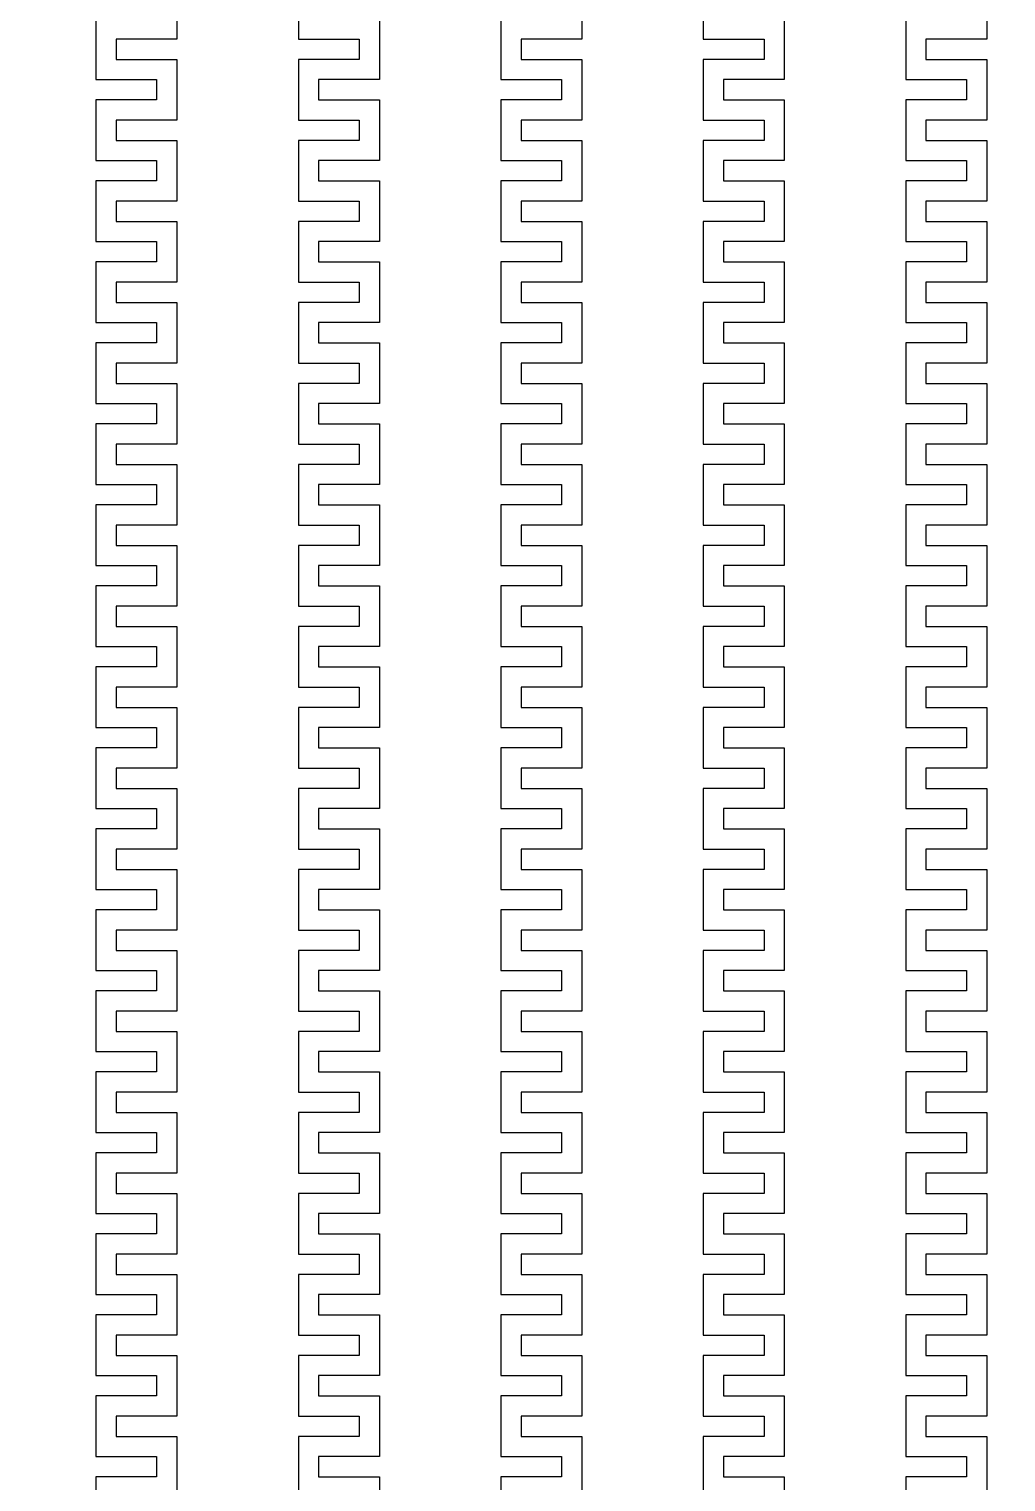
# Model space of a CAD drawing. Extents: x 4629 to 54629, y 4377 to 54377.
# Drawn here: x 23602 to 24808, y 35184 to 36977 of the extents above; entities that cross this region are included whole.
import ezdxf

# ---------------------------------------------------------------- set-up
doc = ezdxf.new("R2010")
doc.units = 13
doc.layers.add('CLEAR', color=140, linetype='Continuous')
doc.layers.add('OPAQUE', color=10, linetype='Continuous')

msp = doc.modelspace()

# ---------------------------------------------------------------- linework, layer by layer
at = {"layer": 'CLEAR'}
for p, q in [((23784.1, 37039.9), (23784.1, 36964.9)), ((23934.1, 37039.9), (23934.1, 36964.9)), ((24284.1, 37039.9), (24284.1, 36964.9)), ((24434.1, 37039.9), (24434.1, 36964.9)), ((24784.1, 37039.9), (24784.1, 36964.9)), ((23684.1, 36989.9), (23684.1, 36914.9)), ((24034.1, 36989.9), (24034.1, 36914.9)), ((24184.1, 36989.9), (24184.1, 36914.9)), ((24534.1, 36989.9), (24534.1, 36914.9)), ((24684.1, 36989.9), (24684.1, 36914.9)), ((23784.1, 36964.9), (23709.1, 36964.9)), ((23709.1, 36964.9), (23709.1, 36939.9)), ((23934.1, 36964.9), (24009.1, 36964.9)), ((24009.1, 36964.9), (24009.1, 36939.9)), ((24284.1, 36964.9), (24209.1, 36964.9)), ((24209.1, 36964.9), (24209.1, 36939.9)), ((24434.1, 36964.9), (24509.1, 36964.9)), ((24509.1, 36964.9), (24509.1, 36939.9)), ((24784.1, 36964.9), (24709.1, 36964.9)), ((24709.1, 36964.9), (24709.1, 36939.9)), ((23709.1, 36939.9), (23784.1, 36939.9)), ((23784.1, 36939.9), (23784.1, 36864.9)), ((24009.1, 36939.9), (23934.1, 36939.9)), ((23934.1, 36939.9), (23934.1, 36864.9)), ((24209.1, 36939.9), (24284.1, 36939.9)), ((24284.1, 36939.9), (24284.1, 36864.9)), ((24509.1, 36939.9), (24434.1, 36939.9)), ((24434.1, 36939.9), (24434.1, 36864.9)), ((24709.1, 36939.9), (24784.1, 36939.9)), ((24784.1, 36939.9), (24784.1, 36864.9)), ((23684.1, 36914.9), (23759.1, 36914.9)), ((23759.1, 36914.9), (23759.1, 36889.9)), ((24034.1, 36914.9), (23959.1, 36914.9)), ((23959.1, 36914.9), (23959.1, 36889.9)), ((24184.1, 36914.9), (24259.1, 36914.9)), ((24259.1, 36914.9), (24259.1, 36889.9)), ((24534.1, 36914.9), (24459.1, 36914.9)), ((24459.1, 36914.9), (24459.1, 36889.9)), ((24684.1, 36914.9), (24759.1, 36914.9)), ((24759.1, 36914.9), (24759.1, 36889.9)), ((23759.1, 36889.9), (23684.1, 36889.9)), ((23684.1, 36889.9), (23684.1, 36814.9)), ((23959.1, 36889.9), (24034.1, 36889.9)), ((24034.1, 36889.9), (24034.1, 36814.9)), ((24259.1, 36889.9), (24184.1, 36889.9)), ((24184.1, 36889.9), (24184.1, 36814.9)), ((24459.1, 36889.9), (24534.1, 36889.9)), ((24534.1, 36889.9), (24534.1, 36814.9)), ((24759.1, 36889.9), (24684.1, 36889.9)), ((24684.1, 36889.9), (24684.1, 36814.9)), ((23784.1, 36864.9), (23709.1, 36864.9)), ((23709.1, 36864.9), (23709.1, 36839.9)), ((23934.1, 36864.9), (24009.1, 36864.9)), ((24009.1, 36864.9), (24009.1, 36839.9)), ((24284.1, 36864.9), (24209.1, 36864.9)), ((24209.1, 36864.9), (24209.1, 36839.9)), ((24434.1, 36864.9), (24509.1, 36864.9)), ((24509.1, 36864.9), (24509.1, 36839.9)), ((24784.1, 36864.9), (24709.1, 36864.9)), ((24709.1, 36864.9), (24709.1, 36839.9)), ((23709.1, 36839.9), (23784.1, 36839.9)), ((23784.1, 36839.9), (23784.1, 36764.9)), ((24009.1, 36839.9), (23934.1, 36839.9)), ((23934.1, 36839.9), (23934.1, 36764.9)), ((24209.1, 36839.9), (24284.1, 36839.9)), ((24284.1, 36839.9), (24284.1, 36764.9)), ((24509.1, 36839.9), (24434.1, 36839.9)), ((24434.1, 36839.9), (24434.1, 36764.9)), ((24709.1, 36839.9), (24784.1, 36839.9)), ((24784.1, 36839.9), (24784.1, 36764.9)), ((23684.1, 36814.9), (23759.1, 36814.9)), ((23759.1, 36814.9), (23759.1, 36789.9)), ((24034.1, 36814.9), (23959.1, 36814.9)), ((23959.1, 36814.9), (23959.1, 36789.9)), ((24184.1, 36814.9), (24259.1, 36814.9)), ((24259.1, 36814.9), (24259.1, 36789.9)), ((24534.1, 36814.9), (24459.1, 36814.9)), ((24459.1, 36814.9), (24459.1, 36789.9)), ((24684.1, 36814.9), (24759.1, 36814.9)), ((24759.1, 36814.9), (24759.1, 36789.9)), ((23759.1, 36789.9), (23684.1, 36789.9)), ((23684.1, 36789.9), (23684.1, 36714.9)), ((23959.1, 36789.9), (24034.1, 36789.9)), ((24034.1, 36789.9), (24034.1, 36714.9)), ((24259.1, 36789.9), (24184.1, 36789.9)), ((24184.1, 36789.9), (24184.1, 36714.9)), ((24459.1, 36789.9), (24534.1, 36789.9)), ((24534.1, 36789.9), (24534.1, 36714.9)), ((24759.1, 36789.9), (24684.1, 36789.9)), ((24684.1, 36789.9), (24684.1, 36714.9)), ((23784.1, 36764.9), (23709.1, 36764.9)), ((23709.1, 36764.9), (23709.1, 36739.9)), ((23934.1, 36764.9), (24009.1, 36764.9)), ((24009.1, 36764.9), (24009.1, 36739.9)), ((24284.1, 36764.9), (24209.1, 36764.9)), ((24209.1, 36764.9), (24209.1, 36739.9)), ((24434.1, 36764.9), (24509.1, 36764.9)), ((24509.1, 36764.9), (24509.1, 36739.9)), ((24784.1, 36764.9), (24709.1, 36764.9)), ((24709.1, 36764.9), (24709.1, 36739.9)), ((23709.1, 36739.9), (23784.1, 36739.9)), ((23784.1, 36739.9), (23784.1, 36664.9)), ((24009.1, 36739.9), (23934.1, 36739.9)), ((23934.1, 36739.9), (23934.1, 36664.9)), ((24209.1, 36739.9), (24284.1, 36739.9)), ((24284.1, 36739.9), (24284.1, 36664.9)), ((24509.1, 36739.9), (24434.1, 36739.9)), ((24434.1, 36739.9), (24434.1, 36664.9)), ((24709.1, 36739.9), (24784.1, 36739.9)), ((24784.1, 36739.9), (24784.1, 36664.9)), ((23684.1, 36714.9), (23759.1, 36714.9)), ((23759.1, 36714.9), (23759.1, 36689.9)), ((24034.1, 36714.9), (23959.1, 36714.9)), ((23959.1, 36714.9), (23959.1, 36689.9)), ((24184.1, 36714.9), (24259.1, 36714.9)), ((24259.1, 36714.9), (24259.1, 36689.9)), ((24534.1, 36714.9), (24459.1, 36714.9)), ((24459.1, 36714.9), (24459.1, 36689.9)), ((24684.1, 36714.9), (24759.1, 36714.9)), ((24759.1, 36714.9), (24759.1, 36689.9)), ((23759.1, 36689.9), (23684.1, 36689.9)), ((23684.1, 36689.9), (23684.1, 36614.9)), ((23959.1, 36689.9), (24034.1, 36689.9)), ((24034.1, 36689.9), (24034.1, 36614.9)), ((24259.1, 36689.9), (24184.1, 36689.9)), ((24184.1, 36689.9), (24184.1, 36614.9)), ((24459.1, 36689.9), (24534.1, 36689.9)), ((24534.1, 36689.9), (24534.1, 36614.9)), ((24759.1, 36689.9), (24684.1, 36689.9)), ((24684.1, 36689.9), (24684.1, 36614.9)), ((23784.1, 36664.9), (23709.1, 36664.9)), ((23709.1, 36664.9), (23709.1, 36639.9)), ((23934.1, 36664.9), (24009.1, 36664.9)), ((24009.1, 36664.9), (24009.1, 36639.9)), ((24284.1, 36664.9), (24209.1, 36664.9)), ((24209.1, 36664.9), (24209.1, 36639.9)), ((24434.1, 36664.9), (24509.1, 36664.9)), ((24509.1, 36664.9), (24509.1, 36639.9)), ((24784.1, 36664.9), (24709.1, 36664.9)), ((24709.1, 36664.9), (24709.1, 36639.9)), ((23709.1, 36639.9), (23784.1, 36639.9)), ((23784.1, 36639.9), (23784.1, 36564.9)), ((24009.1, 36639.9), (23934.1, 36639.9)), ((23934.1, 36639.9), (23934.1, 36564.9)), ((24209.1, 36639.9), (24284.1, 36639.9)), ((24284.1, 36639.9), (24284.1, 36564.9)), ((24509.1, 36639.9), (24434.1, 36639.9)), ((24434.1, 36639.9), (24434.1, 36564.9)), ((24709.1, 36639.9), (24784.1, 36639.9)), ((24784.1, 36639.9), (24784.1, 36564.9)), ((23684.1, 36614.9), (23759.1, 36614.9)), ((23759.1, 36614.9), (23759.1, 36589.9)), ((24034.1, 36614.9), (23959.1, 36614.9)), ((23959.1, 36614.9), (23959.1, 36589.9)), ((24184.1, 36614.9), (24259.1, 36614.9)), ((24259.1, 36614.9), (24259.1, 36589.9)), ((24534.1, 36614.9), (24459.1, 36614.9)), ((24459.1, 36614.9), (24459.1, 36589.9)), ((24684.1, 36614.9), (24759.1, 36614.9)), ((24759.1, 36614.9), (24759.1, 36589.9)), ((23759.1, 36589.9), (23684.1, 36589.9)), ((23684.1, 36589.9), (23684.1, 36514.9)), ((23959.1, 36589.9), (24034.1, 36589.9)), ((24034.1, 36589.9), (24034.1, 36514.9)), ((24259.1, 36589.9), (24184.1, 36589.9)), ((24184.1, 36589.9), (24184.1, 36514.9)), ((24459.1, 36589.9), (24534.1, 36589.9)), ((24534.1, 36589.9), (24534.1, 36514.9)), ((24759.1, 36589.9), (24684.1, 36589.9)), ((24684.1, 36589.9), (24684.1, 36514.9)), ((23784.1, 36564.9), (23709.1, 36564.9)), ((23709.1, 36564.9), (23709.1, 36539.9)), ((23934.1, 36564.9), (24009.1, 36564.9)), ((24009.1, 36564.9), (24009.1, 36539.9)), ((24284.1, 36564.9), (24209.1, 36564.9)), ((24209.1, 36564.9), (24209.1, 36539.9)), ((24434.1, 36564.9), (24509.1, 36564.9)), ((24509.1, 36564.9), (24509.1, 36539.9)), ((24784.1, 36564.9), (24709.1, 36564.9)), ((24709.1, 36564.9), (24709.1, 36539.9)), ((23709.1, 36539.9), (23784.1, 36539.9)), ((23784.1, 36539.9), (23784.1, 36464.9)), ((24009.1, 36539.9), (23934.1, 36539.9)), ((23934.1, 36539.9), (23934.1, 36464.9)), ((24209.1, 36539.9), (24284.1, 36539.9)), ((24284.1, 36539.9), (24284.1, 36464.9)), ((24509.1, 36539.9), (24434.1, 36539.9)), ((24434.1, 36539.9), (24434.1, 36464.9)), ((24709.1, 36539.9), (24784.1, 36539.9)), ((24784.1, 36539.9), (24784.1, 36464.9)), ((23684.1, 36514.9), (23759.1, 36514.9)), ((23759.1, 36514.9), (23759.1, 36489.9)), ((24034.1, 36514.9), (23959.1, 36514.9)), ((23959.1, 36514.9), (23959.1, 36489.9)), ((24184.1, 36514.9), (24259.1, 36514.9)), ((24259.1, 36514.9), (24259.1, 36489.9)), ((24534.1, 36514.9), (24459.1, 36514.9)), ((24459.1, 36514.9), (24459.1, 36489.9)), ((24684.1, 36514.9), (24759.1, 36514.9)), ((24759.1, 36514.9), (24759.1, 36489.9)), ((23759.1, 36489.9), (23684.1, 36489.9)), ((23684.1, 36489.9), (23684.1, 36414.9)), ((23959.1, 36489.9), (24034.1, 36489.9)), ((24034.1, 36489.9), (24034.1, 36414.9)), ((24259.1, 36489.9), (24184.1, 36489.9)), ((24184.1, 36489.9), (24184.1, 36414.9)), ((24459.1, 36489.9), (24534.1, 36489.9)), ((24534.1, 36489.9), (24534.1, 36414.9)), ((24759.1, 36489.9), (24684.1, 36489.9)), ((24684.1, 36489.9), (24684.1, 36414.9)), ((23784.1, 36464.9), (23709.1, 36464.9)), ((23709.1, 36464.9), (23709.1, 36439.9)), ((23934.1, 36464.9), (24009.1, 36464.9)), ((24009.1, 36464.9), (24009.1, 36439.9)), ((24284.1, 36464.9), (24209.1, 36464.9)), ((24209.1, 36464.9), (24209.1, 36439.9)), ((24434.1, 36464.9), (24509.1, 36464.9)), ((24509.1, 36464.9), (24509.1, 36439.9)), ((24784.1, 36464.9), (24709.1, 36464.9)), ((24709.1, 36464.9), (24709.1, 36439.9)), ((23709.1, 36439.9), (23784.1, 36439.9)), ((23784.1, 36439.9), (23784.1, 36364.9)), ((24009.1, 36439.9), (23934.1, 36439.9)), ((23934.1, 36439.9), (23934.1, 36364.9)), ((24209.1, 36439.9), (24284.1, 36439.9)), ((24284.1, 36439.9), (24284.1, 36364.9)), ((24509.1, 36439.9), (24434.1, 36439.9)), ((24434.1, 36439.9), (24434.1, 36364.9)), ((24709.1, 36439.9), (24784.1, 36439.9)), ((24784.1, 36439.9), (24784.1, 36364.9)), ((23684.1, 36414.9), (23759.1, 36414.9)), ((23759.1, 36414.9), (23759.1, 36389.9)), ((24034.1, 36414.9), (23959.1, 36414.9)), ((23959.1, 36414.9), (23959.1, 36389.9)), ((24184.1, 36414.9), (24259.1, 36414.9)), ((24259.1, 36414.9), (24259.1, 36389.9)), ((24534.1, 36414.9), (24459.1, 36414.9)), ((24459.1, 36414.9), (24459.1, 36389.9)), ((24684.1, 36414.9), (24759.1, 36414.9)), ((24759.1, 36414.9), (24759.1, 36389.9)), ((23759.1, 36389.9), (23684.1, 36389.9)), ((23684.1, 36389.9), (23684.1, 36314.9)), ((23959.1, 36389.9), (24034.1, 36389.9)), ((24034.1, 36389.9), (24034.1, 36314.9)), ((24259.1, 36389.9), (24184.1, 36389.9)), ((24184.1, 36389.9), (24184.1, 36314.9)), ((24459.1, 36389.9), (24534.1, 36389.9)), ((24534.1, 36389.9), (24534.1, 36314.9)), ((24759.1, 36389.9), (24684.1, 36389.9)), ((24684.1, 36389.9), (24684.1, 36314.9)), ((23784.1, 36364.9), (23709.1, 36364.9)), ((23709.1, 36364.9), (23709.1, 36339.9)), ((23934.1, 36364.9), (24009.1, 36364.9)), ((24009.1, 36364.9), (24009.1, 36339.9)), ((24284.1, 36364.9), (24209.1, 36364.9)), ((24209.1, 36364.9), (24209.1, 36339.9)), ((24434.1, 36364.9), (24509.1, 36364.9)), ((24509.1, 36364.9), (24509.1, 36339.9)), ((24784.1, 36364.9), (24709.1, 36364.9)), ((24709.1, 36364.9), (24709.1, 36339.9)), ((23709.1, 36339.9), (23784.1, 36339.9)), ((23784.1, 36339.9), (23784.1, 36264.9)), ((24009.1, 36339.9), (23934.1, 36339.9)), ((23934.1, 36339.9), (23934.1, 36264.9)), ((24209.1, 36339.9), (24284.1, 36339.9)), ((24284.1, 36339.9), (24284.1, 36264.9)), ((24509.1, 36339.9), (24434.1, 36339.9)), ((24434.1, 36339.9), (24434.1, 36264.9)), ((24709.1, 36339.9), (24784.1, 36339.9)), ((24784.1, 36339.9), (24784.1, 36264.9)), ((23684.1, 36314.9), (23759.1, 36314.9)), ((23759.1, 36314.9), (23759.1, 36289.9)), ((24034.1, 36314.9), (23959.1, 36314.9)), ((23959.1, 36314.9), (23959.1, 36289.9)), ((24184.1, 36314.9), (24259.1, 36314.9)), ((24259.1, 36314.9), (24259.1, 36289.9)), ((24534.1, 36314.9), (24459.1, 36314.9)), ((24459.1, 36314.9), (24459.1, 36289.9)), ((24684.1, 36314.9), (24759.1, 36314.9)), ((24759.1, 36314.9), (24759.1, 36289.9)), ((23759.1, 36289.9), (23684.1, 36289.9)), ((23684.1, 36289.9), (23684.1, 36214.9)), ((23959.1, 36289.9), (24034.1, 36289.9)), ((24034.1, 36289.9), (24034.1, 36214.9)), ((24259.1, 36289.9), (24184.1, 36289.9)), ((24184.1, 36289.9), (24184.1, 36214.9)), ((24459.1, 36289.9), (24534.1, 36289.9)), ((24534.1, 36289.9), (24534.1, 36214.9)), ((24759.1, 36289.9), (24684.1, 36289.9)), ((24684.1, 36289.9), (24684.1, 36214.9)), ((23784.1, 36264.9), (23709.1, 36264.9)), ((23709.1, 36264.9), (23709.1, 36239.9)), ((23934.1, 36264.9), (24009.1, 36264.9)), ((24009.1, 36264.9), (24009.1, 36239.9)), ((24284.1, 36264.9), (24209.1, 36264.9)), ((24209.1, 36264.9), (24209.1, 36239.9)), ((24434.1, 36264.9), (24509.1, 36264.9)), ((24509.1, 36264.9), (24509.1, 36239.9)), ((24784.1, 36264.9), (24709.1, 36264.9)), ((24709.1, 36264.9), (24709.1, 36239.9)), ((23709.1, 36239.9), (23784.1, 36239.9)), ((23784.1, 36239.9), (23784.1, 36164.9)), ((24009.1, 36239.9), (23934.1, 36239.9)), ((23934.1, 36239.9), (23934.1, 36164.9)), ((24209.1, 36239.9), (24284.1, 36239.9)), ((24284.1, 36239.9), (24284.1, 36164.9)), ((24509.1, 36239.9), (24434.1, 36239.9)), ((24434.1, 36239.9), (24434.1, 36164.9)), ((24709.1, 36239.9), (24784.1, 36239.9)), ((24784.1, 36239.9), (24784.1, 36164.9)), ((23684.1, 36214.9), (23759.1, 36214.9)), ((23759.1, 36214.9), (23759.1, 36189.9)), ((24034.1, 36214.9), (23959.1, 36214.9)), ((23959.1, 36214.9), (23959.1, 36189.9)), ((24184.1, 36214.9), (24259.1, 36214.9)), ((24259.1, 36214.9), (24259.1, 36189.9)), ((24534.1, 36214.9), (24459.1, 36214.9)), ((24459.1, 36214.9), (24459.1, 36189.9)), ((24684.1, 36214.9), (24759.1, 36214.9)), ((24759.1, 36214.9), (24759.1, 36189.9)), ((23759.1, 36189.9), (23684.1, 36189.9)), ((23684.1, 36189.9), (23684.1, 36114.9)), ((23959.1, 36189.9), (24034.1, 36189.9)), ((24034.1, 36189.9), (24034.1, 36114.9)), ((24259.1, 36189.9), (24184.1, 36189.9)), ((24184.1, 36189.9), (24184.1, 36114.9)), ((24459.1, 36189.9), (24534.1, 36189.9)), ((24534.1, 36189.9), (24534.1, 36114.9)), ((24759.1, 36189.9), (24684.1, 36189.9)), ((24684.1, 36189.9), (24684.1, 36114.9)), ((23784.1, 36164.9), (23709.1, 36164.9)), ((23709.1, 36164.9), (23709.1, 36139.9)), ((23934.1, 36164.9), (24009.1, 36164.9)), ((24009.1, 36164.9), (24009.1, 36139.9)), ((24284.1, 36164.9), (24209.1, 36164.9)), ((24209.1, 36164.9), (24209.1, 36139.9)), ((24434.1, 36164.9), (24509.1, 36164.9)), ((24509.1, 36164.9), (24509.1, 36139.9)), ((24784.1, 36164.9), (24709.1, 36164.9)), ((24709.1, 36164.9), (24709.1, 36139.9)), ((23709.1, 36139.9), (23784.1, 36139.9)), ((23784.1, 36139.9), (23784.1, 36064.9)), ((24009.1, 36139.9), (23934.1, 36139.9)), ((23934.1, 36139.9), (23934.1, 36064.9)), ((24209.1, 36139.9), (24284.1, 36139.9)), ((24284.1, 36139.9), (24284.1, 36064.9)), ((24509.1, 36139.9), (24434.1, 36139.9)), ((24434.1, 36139.9), (24434.1, 36064.9)), ((24709.1, 36139.9), (24784.1, 36139.9)), ((24784.1, 36139.9), (24784.1, 36064.9)), ((23684.1, 36114.9), (23759.1, 36114.9)), ((23759.1, 36114.9), (23759.1, 36089.9)), ((24034.1, 36114.9), (23959.1, 36114.9)), ((23959.1, 36114.9), (23959.1, 36089.9)), ((24184.1, 36114.9), (24259.1, 36114.9)), ((24259.1, 36114.9), (24259.1, 36089.9)), ((24534.1, 36114.9), (24459.1, 36114.9)), ((24459.1, 36114.9), (24459.1, 36089.9)), ((24684.1, 36114.9), (24759.1, 36114.9)), ((24759.1, 36114.9), (24759.1, 36089.9)), ((23759.1, 36089.9), (23684.1, 36089.9)), ((23684.1, 36089.9), (23684.1, 36014.9)), ((23959.1, 36089.9), (24034.1, 36089.9)), ((24034.1, 36089.9), (24034.1, 36014.9)), ((24259.1, 36089.9), (24184.1, 36089.9)), ((24184.1, 36089.9), (24184.1, 36014.9)), ((24459.1, 36089.9), (24534.1, 36089.9)), ((24534.1, 36089.9), (24534.1, 36014.9)), ((24759.1, 36089.9), (24684.1, 36089.9)), ((24684.1, 36089.9), (24684.1, 36014.9)), ((23784.1, 36064.9), (23709.1, 36064.9)), ((23709.1, 36064.9), (23709.1, 36039.9)), ((23934.1, 36064.9), (24009.1, 36064.9)), ((24009.1, 36064.9), (24009.1, 36039.9)), ((24284.1, 36064.9), (24209.1, 36064.9)), ((24209.1, 36064.9), (24209.1, 36039.9)), ((24434.1, 36064.9), (24509.1, 36064.9)), ((24509.1, 36064.9), (24509.1, 36039.9)), ((24784.1, 36064.9), (24709.1, 36064.9)), ((24709.1, 36064.9), (24709.1, 36039.9)), ((23709.1, 36039.9), (23784.1, 36039.9)), ((23784.1, 36039.9), (23784.1, 35964.9)), ((24009.1, 36039.9), (23934.1, 36039.9)), ((23934.1, 36039.9), (23934.1, 35964.9)), ((24209.1, 36039.9), (24284.1, 36039.9)), ((24284.1, 36039.9), (24284.1, 35964.9)), ((24509.1, 36039.9), (24434.1, 36039.9)), ((24434.1, 36039.9), (24434.1, 35964.9)), ((24709.1, 36039.9), (24784.1, 36039.9)), ((24784.1, 36039.9), (24784.1, 35964.9)), ((23684.1, 36014.9), (23759.1, 36014.9)), ((23759.1, 36014.9), (23759.1, 35989.9)), ((24034.1, 36014.9), (23959.1, 36014.9)), ((23959.1, 36014.9), (23959.1, 35989.9)), ((24184.1, 36014.9), (24259.1, 36014.9)), ((24259.1, 36014.9), (24259.1, 35989.9)), ((24534.1, 36014.9), (24459.1, 36014.9)), ((24459.1, 36014.9), (24459.1, 35989.9)), ((24684.1, 36014.9), (24759.1, 36014.9)), ((24759.1, 36014.9), (24759.1, 35989.9)), ((23759.1, 35989.9), (23684.1, 35989.9)), ((23684.1, 35989.9), (23684.1, 35914.9)), ((23959.1, 35989.9), (24034.1, 35989.9)), ((24034.1, 35989.9), (24034.1, 35914.9)), ((24259.1, 35989.9), (24184.1, 35989.9)), ((24184.1, 35989.9), (24184.1, 35914.9)), ((24459.1, 35989.9), (24534.1, 35989.9)), ((24534.1, 35989.9), (24534.1, 35914.9)), ((24759.1, 35989.9), (24684.1, 35989.9)), ((24684.1, 35989.9), (24684.1, 35914.9)), ((23784.1, 35964.9), (23709.1, 35964.9)), ((23709.1, 35964.9), (23709.1, 35939.9)), ((23934.1, 35964.9), (24009.1, 35964.9)), ((24009.1, 35964.9), (24009.1, 35939.9)), ((24284.1, 35964.9), (24209.1, 35964.9)), ((24209.1, 35964.9), (24209.1, 35939.9)), ((24434.1, 35964.9), (24509.1, 35964.9)), ((24509.1, 35964.9), (24509.1, 35939.9)), ((24784.1, 35964.9), (24709.1, 35964.9)), ((24709.1, 35964.9), (24709.1, 35939.9)), ((23709.1, 35939.9), (23784.1, 35939.9)), ((23784.1, 35939.9), (23784.1, 35864.9)), ((24009.1, 35939.9), (23934.1, 35939.9)), ((23934.1, 35939.9), (23934.1, 35864.9)), ((24209.1, 35939.9), (24284.1, 35939.9)), ((24284.1, 35939.9), (24284.1, 35864.9)), ((24509.1, 35939.9), (24434.1, 35939.9)), ((24434.1, 35939.9), (24434.1, 35864.9)), ((24709.1, 35939.9), (24784.1, 35939.9)), ((24784.1, 35939.9), (24784.1, 35864.9)), ((23684.1, 35914.9), (23759.1, 35914.9)), ((23759.1, 35914.9), (23759.1, 35889.9)), ((24034.1, 35914.9), (23959.1, 35914.9)), ((23959.1, 35914.9), (23959.1, 35889.9)), ((24184.1, 35914.9), (24259.1, 35914.9)), ((24259.1, 35914.9), (24259.1, 35889.9)), ((24534.1, 35914.9), (24459.1, 35914.9)), ((24459.1, 35914.9), (24459.1, 35889.9)), ((24684.1, 35914.9), (24759.1, 35914.9)), ((24759.1, 35914.9), (24759.1, 35889.9)), ((23759.1, 35889.9), (23684.1, 35889.9)), ((23684.1, 35889.9), (23684.1, 35814.9)), ((23959.1, 35889.9), (24034.1, 35889.9)), ((24034.1, 35889.9), (24034.1, 35814.9)), ((24259.1, 35889.9), (24184.1, 35889.9)), ((24184.1, 35889.9), (24184.1, 35814.9)), ((24459.1, 35889.9), (24534.1, 35889.9)), ((24534.1, 35889.9), (24534.1, 35814.9)), ((24759.1, 35889.9), (24684.1, 35889.9)), ((24684.1, 35889.9), (24684.1, 35814.9)), ((23784.1, 35864.9), (23709.1, 35864.9)), ((23709.1, 35864.9), (23709.1, 35839.9)), ((23934.1, 35864.9), (24009.1, 35864.9)), ((24009.1, 35864.9), (24009.1, 35839.9)), ((24284.1, 35864.9), (24209.1, 35864.9)), ((24209.1, 35864.9), (24209.1, 35839.9)), ((24434.1, 35864.9), (24509.1, 35864.9)), ((24509.1, 35864.9), (24509.1, 35839.9)), ((24784.1, 35864.9), (24709.1, 35864.9)), ((24709.1, 35864.9), (24709.1, 35839.9)), ((23709.1, 35839.9), (23784.1, 35839.9)), ((23784.1, 35839.9), (23784.1, 35764.9)), ((24009.1, 35839.9), (23934.1, 35839.9)), ((23934.1, 35839.9), (23934.1, 35764.9)), ((24209.1, 35839.9), (24284.1, 35839.9)), ((24284.1, 35839.9), (24284.1, 35764.9)), ((24509.1, 35839.9), (24434.1, 35839.9)), ((24434.1, 35839.9), (24434.1, 35764.9)), ((24709.1, 35839.9), (24784.1, 35839.9)), ((24784.1, 35839.9), (24784.1, 35764.9)), ((23684.1, 35814.9), (23759.1, 35814.9)), ((23759.1, 35814.9), (23759.1, 35789.9)), ((24034.1, 35814.9), (23959.1, 35814.9)), ((23959.1, 35814.9), (23959.1, 35789.9)), ((24184.1, 35814.9), (24259.1, 35814.9)), ((24259.1, 35814.9), (24259.1, 35789.9)), ((24534.1, 35814.9), (24459.1, 35814.9)), ((24459.1, 35814.9), (24459.1, 35789.9)), ((24684.1, 35814.9), (24759.1, 35814.9)), ((24759.1, 35814.9), (24759.1, 35789.9)), ((23759.1, 35789.9), (23684.1, 35789.9)), ((23684.1, 35789.9), (23684.1, 35714.9)), ((23959.1, 35789.9), (24034.1, 35789.9)), ((24034.1, 35789.9), (24034.1, 35714.9)), ((24259.1, 35789.9), (24184.1, 35789.9)), ((24184.1, 35789.9), (24184.1, 35714.9)), ((24459.1, 35789.9), (24534.1, 35789.9)), ((24534.1, 35789.9), (24534.1, 35714.9)), ((24759.1, 35789.9), (24684.1, 35789.9)), ((24684.1, 35789.9), (24684.1, 35714.9)), ((23784.1, 35764.9), (23709.1, 35764.9)), ((23709.1, 35764.9), (23709.1, 35739.9)), ((23934.1, 35764.9), (24009.1, 35764.9)), ((24009.1, 35764.9), (24009.1, 35739.9)), ((24284.1, 35764.9), (24209.1, 35764.9)), ((24209.1, 35764.9), (24209.1, 35739.9)), ((24434.1, 35764.9), (24509.1, 35764.9)), ((24509.1, 35764.9), (24509.1, 35739.9)), ((24784.1, 35764.9), (24709.1, 35764.9)), ((24709.1, 35764.9), (24709.1, 35739.9)), ((23709.1, 35739.9), (23784.1, 35739.9)), ((23784.1, 35739.9), (23784.1, 35664.9)), ((24009.1, 35739.9), (23934.1, 35739.9)), ((23934.1, 35739.9), (23934.1, 35664.9)), ((24209.1, 35739.9), (24284.1, 35739.9)), ((24284.1, 35739.9), (24284.1, 35664.9)), ((24509.1, 35739.9), (24434.1, 35739.9)), ((24434.1, 35739.9), (24434.1, 35664.9)), ((24709.1, 35739.9), (24784.1, 35739.9)), ((24784.1, 35739.9), (24784.1, 35664.9)), ((23684.1, 35714.9), (23759.1, 35714.9)), ((23759.1, 35714.9), (23759.1, 35689.9)), ((24034.1, 35714.9), (23959.1, 35714.9)), ((23959.1, 35714.9), (23959.1, 35689.9)), ((24184.1, 35714.9), (24259.1, 35714.9)), ((24259.1, 35714.9), (24259.1, 35689.9)), ((24534.1, 35714.9), (24459.1, 35714.9)), ((24459.1, 35714.9), (24459.1, 35689.9)), ((24684.1, 35714.9), (24759.1, 35714.9)), ((24759.1, 35714.9), (24759.1, 35689.9)), ((23759.1, 35689.9), (23684.1, 35689.9)), ((23684.1, 35689.9), (23684.1, 35614.9)), ((23959.1, 35689.9), (24034.1, 35689.9)), ((24034.1, 35689.9), (24034.1, 35614.9)), ((24259.1, 35689.9), (24184.1, 35689.9)), ((24184.1, 35689.9), (24184.1, 35614.9)), ((24459.1, 35689.9), (24534.1, 35689.9)), ((24534.1, 35689.9), (24534.1, 35614.9)), ((24759.1, 35689.9), (24684.1, 35689.9)), ((24684.1, 35689.9), (24684.1, 35614.9)), ((23784.1, 35664.9), (23709.1, 35664.9)), ((23709.1, 35664.9), (23709.1, 35639.9)), ((23934.1, 35664.9), (24009.1, 35664.9)), ((24009.1, 35664.9), (24009.1, 35639.9)), ((24284.1, 35664.9), (24209.1, 35664.9)), ((24209.1, 35664.9), (24209.1, 35639.9)), ((24434.1, 35664.9), (24509.1, 35664.9)), ((24509.1, 35664.9), (24509.1, 35639.9)), ((24784.1, 35664.9), (24709.1, 35664.9)), ((24709.1, 35664.9), (24709.1, 35639.9)), ((23709.1, 35639.9), (23784.1, 35639.9)), ((23784.1, 35639.9), (23784.1, 35564.9)), ((24009.1, 35639.9), (23934.1, 35639.9)), ((23934.1, 35639.9), (23934.1, 35564.9)), ((24209.1, 35639.9), (24284.1, 35639.9)), ((24284.1, 35639.9), (24284.1, 35564.9)), ((24509.1, 35639.9), (24434.1, 35639.9)), ((24434.1, 35639.9), (24434.1, 35564.9)), ((24709.1, 35639.9), (24784.1, 35639.9)), ((24784.1, 35639.9), (24784.1, 35564.9)), ((23684.1, 35614.9), (23759.1, 35614.9)), ((23759.1, 35614.9), (23759.1, 35589.9)), ((24034.1, 35614.9), (23959.1, 35614.9)), ((23959.1, 35614.9), (23959.1, 35589.9)), ((24184.1, 35614.9), (24259.1, 35614.9)), ((24259.1, 35614.9), (24259.1, 35589.9)), ((24534.1, 35614.9), (24459.1, 35614.9)), ((24459.1, 35614.9), (24459.1, 35589.9)), ((24684.1, 35614.9), (24759.1, 35614.9)), ((24759.1, 35614.9), (24759.1, 35589.9)), ((23759.1, 35589.9), (23684.1, 35589.9)), ((23684.1, 35589.9), (23684.1, 35514.9)), ((23959.1, 35589.9), (24034.1, 35589.9)), ((24034.1, 35589.9), (24034.1, 35514.9)), ((24259.1, 35589.9), (24184.1, 35589.9)), ((24184.1, 35589.9), (24184.1, 35514.9)), ((24459.1, 35589.9), (24534.1, 35589.9)), ((24534.1, 35589.9), (24534.1, 35514.9)), ((24759.1, 35589.9), (24684.1, 35589.9)), ((24684.1, 35589.9), (24684.1, 35514.9)), ((23784.1, 35564.9), (23709.1, 35564.9)), ((23709.1, 35564.9), (23709.1, 35539.9)), ((23934.1, 35564.9), (24009.1, 35564.9)), ((24009.1, 35564.9), (24009.1, 35539.9)), ((24284.1, 35564.9), (24209.1, 35564.9)), ((24209.1, 35564.9), (24209.1, 35539.9)), ((24434.1, 35564.9), (24509.1, 35564.9)), ((24509.1, 35564.9), (24509.1, 35539.9)), ((24784.1, 35564.9), (24709.1, 35564.9)), ((24709.1, 35564.9), (24709.1, 35539.9)), ((23709.1, 35539.9), (23784.1, 35539.9)), ((23784.1, 35539.9), (23784.1, 35464.9)), ((24009.1, 35539.9), (23934.1, 35539.9)), ((23934.1, 35539.9), (23934.1, 35464.9)), ((24209.1, 35539.9), (24284.1, 35539.9)), ((24284.1, 35539.9), (24284.1, 35464.9)), ((24509.1, 35539.9), (24434.1, 35539.9)), ((24434.1, 35539.9), (24434.1, 35464.9)), ((24709.1, 35539.9), (24784.1, 35539.9)), ((24784.1, 35539.9), (24784.1, 35464.9)), ((23684.1, 35514.9), (23759.1, 35514.9)), ((23759.1, 35514.9), (23759.1, 35489.9)), ((24034.1, 35514.9), (23959.1, 35514.9)), ((23959.1, 35514.9), (23959.1, 35489.9)), ((24184.1, 35514.9), (24259.1, 35514.9)), ((24259.1, 35514.9), (24259.1, 35489.9)), ((24534.1, 35514.9), (24459.1, 35514.9)), ((24459.1, 35514.9), (24459.1, 35489.9)), ((24684.1, 35514.9), (24759.1, 35514.9)), ((24759.1, 35514.9), (24759.1, 35489.9)), ((23759.1, 35489.9), (23684.1, 35489.9)), ((23684.1, 35489.9), (23684.1, 35414.9)), ((23959.1, 35489.9), (24034.1, 35489.9)), ((24034.1, 35489.9), (24034.1, 35414.9)), ((24259.1, 35489.9), (24184.1, 35489.9)), ((24184.1, 35489.9), (24184.1, 35414.9)), ((24459.1, 35489.9), (24534.1, 35489.9)), ((24534.1, 35489.9), (24534.1, 35414.9)), ((24759.1, 35489.9), (24684.1, 35489.9)), ((24684.1, 35489.9), (24684.1, 35414.9)), ((23784.1, 35464.9), (23709.1, 35464.9)), ((23709.1, 35464.9), (23709.1, 35439.9)), ((23934.1, 35464.9), (24009.1, 35464.9)), ((24009.1, 35464.9), (24009.1, 35439.9)), ((24284.1, 35464.9), (24209.1, 35464.9)), ((24209.1, 35464.9), (24209.1, 35439.9)), ((24434.1, 35464.9), (24509.1, 35464.9)), ((24509.1, 35464.9), (24509.1, 35439.9)), ((24784.1, 35464.9), (24709.1, 35464.9)), ((24709.1, 35464.9), (24709.1, 35439.9)), ((23709.1, 35439.9), (23784.1, 35439.9)), ((23784.1, 35439.9), (23784.1, 35364.9)), ((24009.1, 35439.9), (23934.1, 35439.9)), ((23934.1, 35439.9), (23934.1, 35364.9)), ((24209.1, 35439.9), (24284.1, 35439.9)), ((24284.1, 35439.9), (24284.1, 35364.9)), ((24509.1, 35439.9), (24434.1, 35439.9)), ((24434.1, 35439.9), (24434.1, 35364.9)), ((24709.1, 35439.9), (24784.1, 35439.9)), ((24784.1, 35439.9), (24784.1, 35364.9)), ((23684.1, 35414.9), (23759.1, 35414.9)), ((23759.1, 35414.9), (23759.1, 35389.9)), ((24034.1, 35414.9), (23959.1, 35414.9)), ((23959.1, 35414.9), (23959.1, 35389.9)), ((24184.1, 35414.9), (24259.1, 35414.9)), ((24259.1, 35414.9), (24259.1, 35389.9)), ((24534.1, 35414.9), (24459.1, 35414.9)), ((24459.1, 35414.9), (24459.1, 35389.9)), ((24684.1, 35414.9), (24759.1, 35414.9)), ((24759.1, 35414.9), (24759.1, 35389.9)), ((23759.1, 35389.9), (23684.1, 35389.9)), ((23684.1, 35389.9), (23684.1, 35314.9)), ((23959.1, 35389.9), (24034.1, 35389.9)), ((24034.1, 35389.9), (24034.1, 35314.9)), ((24259.1, 35389.9), (24184.1, 35389.9)), ((24184.1, 35389.9), (24184.1, 35314.9)), ((24459.1, 35389.9), (24534.1, 35389.9)), ((24534.1, 35389.9), (24534.1, 35314.9)), ((24759.1, 35389.9), (24684.1, 35389.9)), ((24684.1, 35389.9), (24684.1, 35314.9)), ((23784.1, 35364.9), (23709.1, 35364.9)), ((23709.1, 35364.9), (23709.1, 35339.9)), ((23934.1, 35364.9), (24009.1, 35364.9)), ((24009.1, 35364.9), (24009.1, 35339.9)), ((24284.1, 35364.9), (24209.1, 35364.9)), ((24209.1, 35364.9), (24209.1, 35339.9)), ((24434.1, 35364.9), (24509.1, 35364.9)), ((24509.1, 35364.9), (24509.1, 35339.9)), ((24784.1, 35364.9), (24709.1, 35364.9)), ((24709.1, 35364.9), (24709.1, 35339.9)), ((23709.1, 35339.9), (23784.1, 35339.9)), ((23784.1, 35339.9), (23784.1, 35264.9)), ((24009.1, 35339.9), (23934.1, 35339.9)), ((23934.1, 35339.9), (23934.1, 35264.9)), ((24209.1, 35339.9), (24284.1, 35339.9)), ((24284.1, 35339.9), (24284.1, 35264.9)), ((24509.1, 35339.9), (24434.1, 35339.9)), ((24434.1, 35339.9), (24434.1, 35264.9)), ((24709.1, 35339.9), (24784.1, 35339.9)), ((24784.1, 35339.9), (24784.1, 35264.9)), ((23684.1, 35314.9), (23759.1, 35314.9)), ((23759.1, 35314.9), (23759.1, 35289.9)), ((24034.1, 35314.9), (23959.1, 35314.9)), ((23959.1, 35314.9), (23959.1, 35289.9)), ((24184.1, 35314.9), (24259.1, 35314.9)), ((24259.1, 35314.9), (24259.1, 35289.9)), ((24534.1, 35314.9), (24459.1, 35314.9)), ((24459.1, 35314.9), (24459.1, 35289.9)), ((24684.1, 35314.9), (24759.1, 35314.9)), ((24759.1, 35314.9), (24759.1, 35289.9)), ((23759.1, 35289.9), (23684.1, 35289.9)), ((23684.1, 35289.9), (23684.1, 35214.9)), ((23959.1, 35289.9), (24034.1, 35289.9)), ((24034.1, 35289.9), (24034.1, 35214.9)), ((24259.1, 35289.9), (24184.1, 35289.9)), ((24184.1, 35289.9), (24184.1, 35214.9)), ((24459.1, 35289.9), (24534.1, 35289.9)), ((24534.1, 35289.9), (24534.1, 35214.9)), ((24759.1, 35289.9), (24684.1, 35289.9)), ((24684.1, 35289.9), (24684.1, 35214.9)), ((23784.1, 35264.9), (23709.1, 35264.9)), ((23709.1, 35264.9), (23709.1, 35239.9)), ((23934.1, 35264.9), (24009.1, 35264.9)), ((24009.1, 35264.9), (24009.1, 35239.9)), ((24284.1, 35264.9), (24209.1, 35264.9)), ((24209.1, 35264.9), (24209.1, 35239.9)), ((24434.1, 35264.9), (24509.1, 35264.9)), ((24509.1, 35264.9), (24509.1, 35239.9)), ((24784.1, 35264.9), (24709.1, 35264.9)), ((24709.1, 35264.9), (24709.1, 35239.9)), ((23709.1, 35239.9), (23784.1, 35239.9)), ((23784.1, 35239.9), (23784.1, 35164.9)), ((24009.1, 35239.9), (23934.1, 35239.9)), ((23934.1, 35239.9), (23934.1, 35164.9)), ((24209.1, 35239.9), (24284.1, 35239.9)), ((24284.1, 35239.9), (24284.1, 35164.9)), ((24509.1, 35239.9), (24434.1, 35239.9)), ((24434.1, 35239.9), (24434.1, 35164.9)), ((24709.1, 35239.9), (24784.1, 35239.9)), ((24784.1, 35239.9), (24784.1, 35164.9)), ((23684.1, 35214.9), (23759.1, 35214.9)), ((23759.1, 35214.9), (23759.1, 35189.9)), ((24034.1, 35214.9), (23959.1, 35214.9)), ((23959.1, 35214.9), (23959.1, 35189.9)), ((24184.1, 35214.9), (24259.1, 35214.9)), ((24259.1, 35214.9), (24259.1, 35189.9)), ((24534.1, 35214.9), (24459.1, 35214.9)), ((24459.1, 35214.9), (24459.1, 35189.9)), ((24684.1, 35214.9), (24759.1, 35214.9)), ((24759.1, 35214.9), (24759.1, 35189.9)), ((23759.1, 35189.9), (23684.1, 35189.9)), ((23684.1, 35189.9), (23684.1, 35114.9)), ((23959.1, 35189.9), (24034.1, 35189.9)), ((24034.1, 35189.9), (24034.1, 35114.9)), ((24259.1, 35189.9), (24184.1, 35189.9)), ((24184.1, 35189.9), (24184.1, 35114.9)), ((24459.1, 35189.9), (24534.1, 35189.9)), ((24534.1, 35189.9), (24534.1, 35114.9)), ((24759.1, 35189.9), (24684.1, 35189.9)), ((24684.1, 35189.9), (24684.1, 35114.9))]:
    msp.add_line(p, q, dxfattribs=at)
at = {"layer": 'OPAQUE'}
msp.add_circle((29629.1, 29377.4), 25000, dxfattribs=at)

doc.saveas('drawing.dxf')
